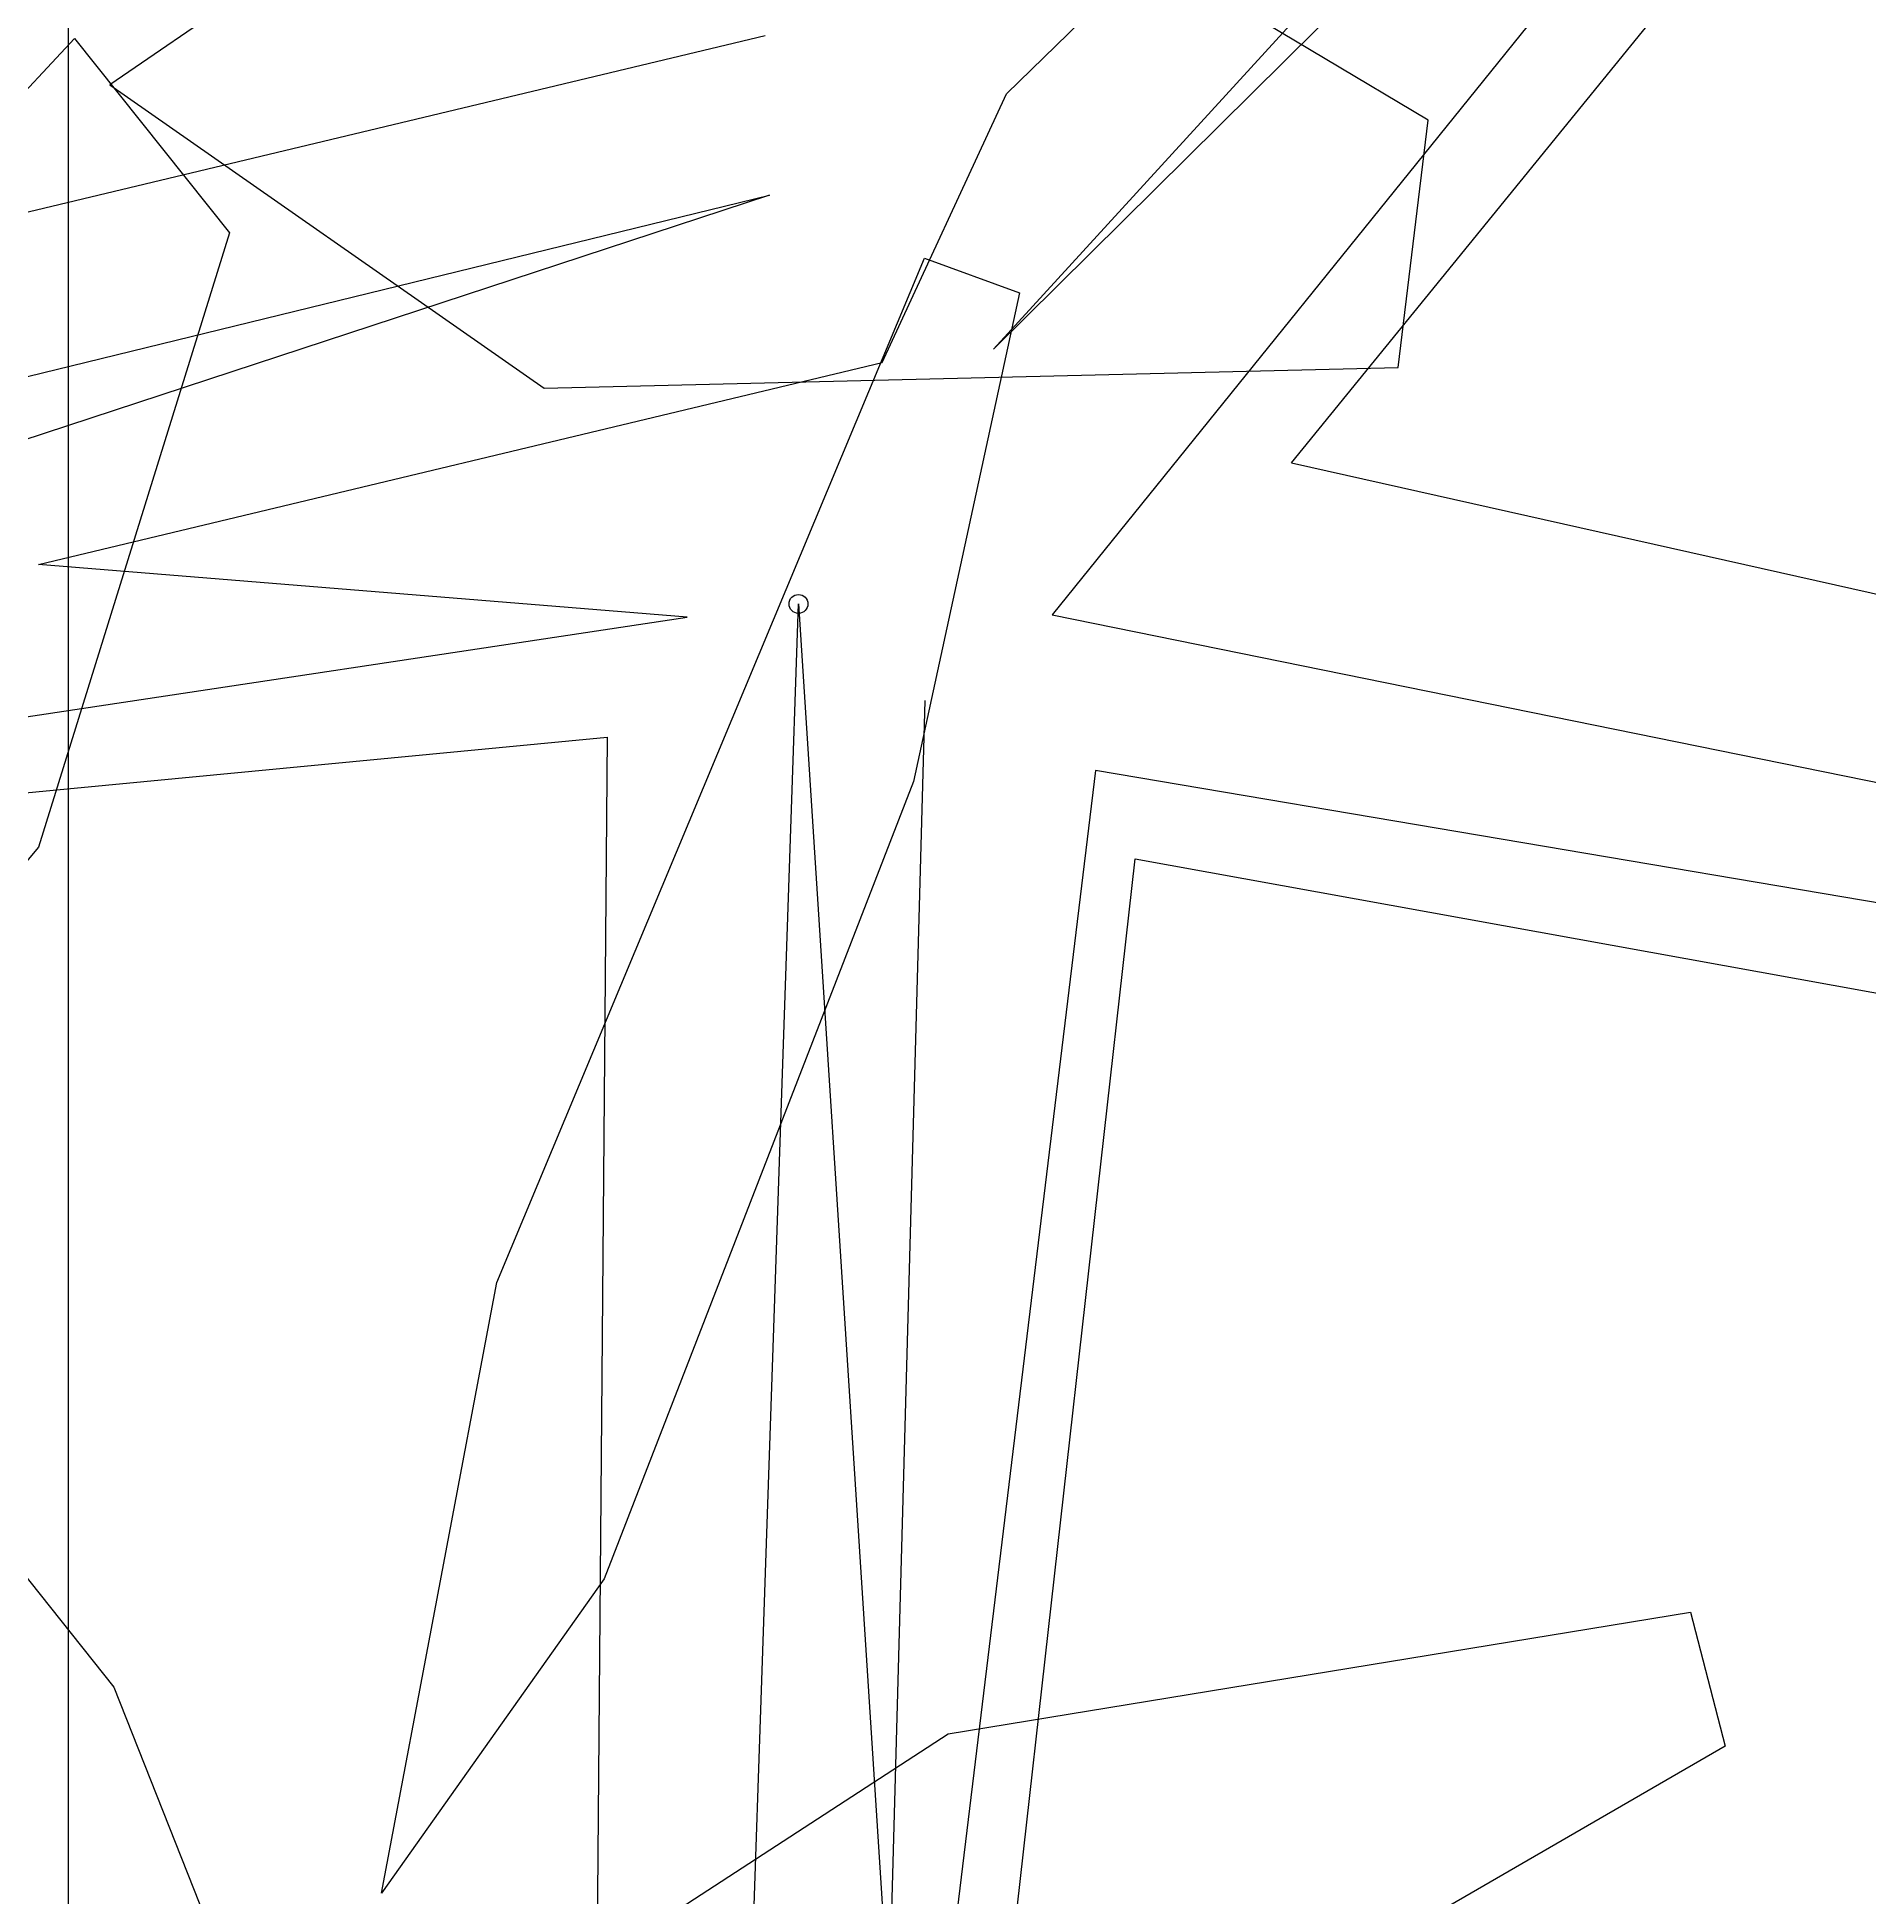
# Model space of a CAD drawing. Header units: metres. Extents: x 349703 to 349913, y 9282546 to 9282694.
# Drawn here: x 349717.2772 to 349717.468, y 9282675.0908 to 9282675.2845 of the extents above; entities that cross this region are included whole.
import ezdxf

# ---------------------------------------------------------------- set-up
doc = ezdxf.new("R2010")
doc.units = ezdxf.units.M
doc.header["$LTSCALE"] = 0.25
doc.layers.add('ARQ-FONDO', color=253, linetype='CONTINUOUS', lineweight=9)
doc.styles.get("Standard").update_dxf_attribs({"font": 'arial.ttf'})

# ---------------------------------------------------------------- blocks, each defined once
blk = doc.blocks.new('OEIJEROU')
at = {"layer": 'ARQ-FONDO', "elevation": 210.13582}
blk.add_lwpolyline([(350037.15105, 9282677.53782), (350037.00105, 9282677.53782), (350037.25105, 9282677.53782), (350037.25105, 9282677.28782), (350037.15105, 9282677.28782), (350037.15105, 9282674.08919), (350037.25105, 9282674.08919), (350037.25105, 9282673.83919), (350037.15105, 9282673.83919), (350037.15105, 9282670.91616), (350037.25105, 9282670.91616), (350037.25105, 9282670.66616), (350037.00105, 9282670.66616), (350037.00105, 9282677.53782)], dxfattribs=at)
blk = doc.blocks.new('CERCO PERIMETRICO')
at = {"layer": 'ARQ-FONDO'}
blk.add_blockref('OEIJEROU', (3.4238, 0), dxfattribs=at)
blk = doc.blocks.new('ARR2')
at = {"layer": 'ARQ-FONDO', "lineweight": 5}
for p, q in [((2741.01447, 1214.29989), (2741.36929, 1214.73585)), ((2741.27733, 1214.6535), (2740.96957, 1214.317)), ((2740.97152, 1214.35547), (2741.27733, 1214.6535)), ((2740.96957, 1214.317), (2741.17407, 1214.51937)), ((2741.17407, 1214.51937), (2740.97842, 1214.27699)), ((2740.88334, 1214.38896), (2740.83642, 1214.35686)), ((2741.03509, 1214.35149), (2740.9816, 1214.38339)), ((2740.93517, 1214.36421), (2740.29447, 1214.21106)), ((2740.7852, 1214.31454), (2740.83107, 1214.36384)), ((2740.83107, 1214.36384), (2740.85444, 1214.33453)), ((2740.83642, 1214.35686), (2740.90185, 1214.31112)), ((2740.95281, 1214.315), (2740.97152, 1214.35547)), ((2741.03057, 1214.31424), (2741.03509, 1214.35149)), ((2740.33455, 1214.19325), (2740.93581, 1214.34023)), ((2740.93581, 1214.34023), (2740.5887, 1214.22613)), ((2740.85444, 1214.33453), (2740.82567, 1214.24195)), ((2740.89471, 1214.17639), (2740.95916, 1214.33074)), ((2740.95916, 1214.33074), (2740.9735, 1214.3255)), ((2740.9735, 1214.3255), (2740.9575, 1214.25184)), ((2740.82564, 1214.28456), (2740.95281, 1214.315)), ((2740.90185, 1214.31112), (2741.03057, 1214.31424)), ((2741.01447, 1214.29989), (2741.65941, 1214.15519)), ((2740.92342, 1214.27661), (2740.82564, 1214.28456)), ((2740.92164, 1213.73207), (2740.94018, 1214.27862)), ((2740.94018, 1214.27862), (2740.95384, 1214.06677)), ((2740.97842, 1214.27699), (2741.64026, 1214.1425)), ((2740.5887, 1214.22613), (2740.92342, 1214.27661)), ((2740.95384, 1214.06677), (2740.95926, 1214.26408)), ((2740.63544, 1214.23213), (2740.91136, 1214.25856)), ((2740.91136, 1214.25856), (2740.90469, 1213.47195)), ((2740.9575, 1214.25184), (2740.91088, 1214.13172)), ((2740.98495, 1214.25353), (2740.92164, 1213.73207)), ((2741.64026, 1214.1425), (2740.98495, 1214.25353)), ((2740.82567, 1214.24195), (2740.76184, 1214.16646)), ((2740.90469, 1213.47195), (2740.99091, 1214.24023)), ((2740.99091, 1214.24023), (2741.64218, 1214.12229)), ((2740.7773, 1214.19039), (2740.83699, 1214.11542)), ((2740.87733, 1214.08435), (2740.89471, 1214.17639)), ((2740.91088, 1214.13172), (2740.87733, 1214.08435)), ((2740.96275, 1214.10839), (2741.0746, 1214.12672)), ((2741.0746, 1214.12672), (2741.07984, 1214.10653)), ((2740.83699, 1214.11542), (2740.86176, 1214.0528)), ((2740.90756, 1214.07252), (2740.96275, 1214.10839)), ((2741.07984, 1214.10653), (2741.03453, 1214.08029))]:
    blk.add_line(p, q, dxfattribs=at)
at = {"layer": 'ARQ-FONDO', "lineweight": 9}
blk.add_circle((2740.94018, 1214.27862), 0.00142, dxfattribs=at)
for s in ['P. de Arq. Enrique Guerrero Hernández.', 'P. de Arq. Adrian A. Romero Arguelles.', 'P. de Arq. Francisco Espitia Ramos.', 'P. de Arq. Hugo Suárez Ramírez.']:
    blk.add_text(s, height=1.6e-15, rotation=33.9755, dxfattribs=at).set_placement((2740.94018, 1214.27862))

msp = doc.modelspace()

# ---------------------------------------------------------------- block references
at = {"layer": 'ARQ-FONDO'}
msp.add_blockref('CERCO PERIMETRICO', (-323.29439, 0, -210.13582), dxfattribs=at)
at = {"layer": 'ARQ-FONDO', "xscale": 0.6917913537138002, "yscale": 0.6917913537138002, "zscale": 0.6917913537138002}
msp.add_blockref('ARR2', (347821.19788, 9281835.19795), dxfattribs=at)
msp.add_blockref('ARR2', (347821.19788, 9281835.19795), dxfattribs=at)

doc.saveas('drawing.dxf')
